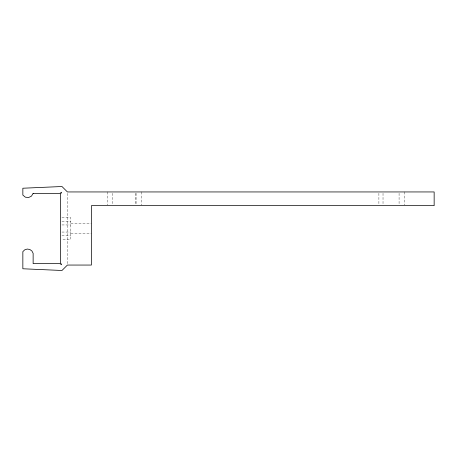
<?xml version="1.0" encoding="UTF-8"?>
<svg xmlns="http://www.w3.org/2000/svg" width="457" height="457" viewBox="0 0 457 457"><rect width="100%" height="100%" fill="white"/><g stroke="black" fill="none" stroke-linecap="round" stroke-linejoin="round"><path stroke-width="0.34" stroke-dasharray="2.29 1.71" d="M61.924 217.738L70.835 217.738L70.835 239.262L61.924 239.262M61.924 221.291L70.835 221.291M70.835 223.21L91.4 223.21M61.924 224.947L70.835 224.947M61.924 232.053L70.835 232.053M70.835 233.79L91.4 233.79M61.924 235.709L70.835 235.709M404.394 191.946L404.394 204.97M399.081 193.317L399.081 204.97M383.023 193.317L383.023 204.97M378.893 193.317L378.893 204.97M141.27 191.946L141.27 204.97M136.089 193.317L136.089 204.97M135.826 193.317L135.826 204.97M112.799 193.317L112.799 204.97M107.486 191.946L107.486 204.97M67.407 193.368L67.407 263.632"/><path stroke-width="0.69" d="M33.133 193.368L31.459 196.144L28.545 197.561L25.329 197.161L22.85 195.082L22.85 188.227L61.975 186.513L67.407 191.946L434.15 191.946L434.15 205.656L91.4 205.656L91.4 265.054L67.407 265.054L61.975 270.487L22.85 268.773L22.85 251.636A5.678 5.678 0 0 1 33.133 253.349L33.133 263.632L59.867 263.632L61.695 264.774L60.553 262.946L60.553 194.054L61.695 192.226L59.867 193.368L33.133 193.368"/></g></svg>
